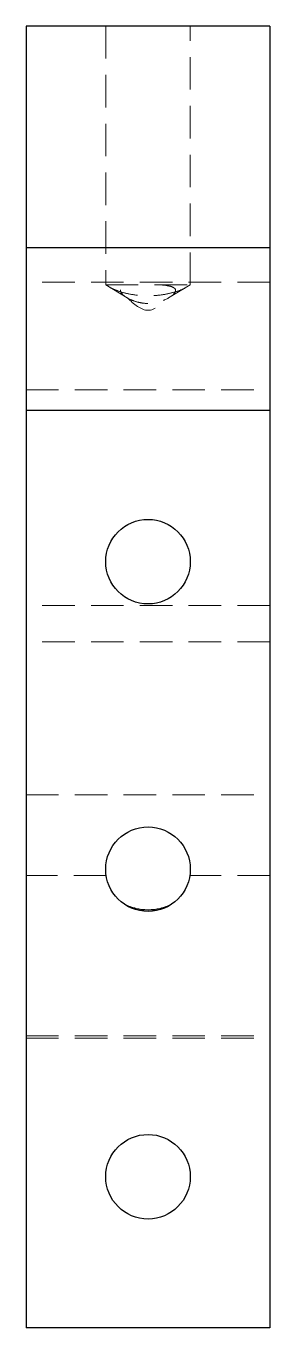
# Model space of a CAD drawing. Header units: millimetres. Extents: x 5.5 to 15, y -50.8 to 0.
import ezdxf

# ---------------------------------------------------------------- set-up
doc = ezdxf.new("R2010")
doc.units = ezdxf.units.MM
doc.linetypes.add('HIDDEN', pattern=[1.905, 1.27, -0.635])

msp = doc.modelspace()

# ---------------------------------------------------------------- linework, layer by layer
at = {"color": 7, "linetype": 'Continuous', "lineweight": 25}
for p, q in [((5.475, 0), (5.475, -50.8)), ((15, 0), (5.475, 0)), ((15, 0), (15, -50.8)), ((15, -8.65), (5.475, -8.65)), ((15, -15), (5.475, -15)), ((15, -50.8), (5.475, -50.8))]:
    msp.add_line(p, q, dxfattribs=at)
at = {"color": 7, "linetype": 'HIDDEN', "lineweight": 18}
for p, q in [((8.588, 0), (8.588, -10.1)), ((11.887, -10.1), (11.887, 0)), ((15, -10), (5.475, -10)), ((8.588, -10.1), (11.887, -10.1)), ((8.588, -10.1), (9.421, -10.601)), ((11.044, -10.607), (11.887, -10.1)), ((5.475, -14.196), (15, -14.196)), ((15, -22.611), (5.475, -22.611)), ((15, -24.031), (5.475, -24.031)), ((5.475, -30.004), (15, -30.004)), ((8.606, -33.145), (5.475, -33.145)), ((15, -33.145), (11.869, -33.145)), ((5.475, -39.406), (15, -39.406)), ((5.475, -39.495), (15, -39.495))]:
    msp.add_line(p, q, dxfattribs=at)
at = {"color": 7, "linetype": 'Continuous', "lineweight": 25}
for centre in [(10.238, -20.9), (10.238, -32.9), (10.238, -44.9)]:
    msp.add_circle(centre, 1.65, dxfattribs=at)
at = {"color": 7, "linetype": 'HIDDEN', "lineweight": 18}
for points, knots in [([(8.656, -10.1), (8.658, -10.109), (8.667, -10.141), (8.763, -10.214), (9.009, -10.325), (9.4, -10.442), (9.912, -10.526), (10.462, -10.532), (10.971, -10.464), (11.393, -10.35), (11.655, -10.251), (11.707, -10.207), (11.71, -10.204)], [0, 0, 0, 0, 0.032835, 0.125038, 0.228978, 0.351111, 0.485593, 0.613325, 0.731676, 0.856183, 0.990661, 1, 1, 1, 1]), ([(10.757, -10.1), (10.866, -10.109), (10.966, -10.123), (11.134, -10.16), (11.201, -10.183), (11.291, -10.241), (11.313, -10.276), (11.317, -10.351), (11.297, -10.392), (11.193, -10.519), (11.061, -10.61), (10.799, -10.725), (10.7, -10.759), (10.48, -10.81), (10.358, -10.826), (10.116, -10.826), (9.995, -10.81), (9.774, -10.759), (9.674, -10.724), (9.414, -10.61), (9.282, -10.519), (9.177, -10.392), (9.159, -10.351), (9.162, -10.276), (9.184, -10.242), (9.274, -10.184), (9.341, -10.16), (9.508, -10.123), (9.609, -10.109), (9.718, -10.1)], [0, 0, 0, 0, 0.0625, 0.0625, 0.125, 0.125, 0.1875, 0.1875, 0.25, 0.25, 0.375, 0.375, 0.4375, 0.4375, 0.5, 0.5, 0.5625, 0.5625, 0.625, 0.625, 0.75, 0.75, 0.8125, 0.8125, 0.875, 0.875, 0.9375, 0.9375, 1, 1, 1, 1]), ([(9.421, -10.601), (9.693, -10.847), (10.234, -11.335), (10.775, -10.849), (11.044, -10.607)], [0, 0, 0, 0, 0.503042, 1, 1, 1, 1])]:
    msp.add_open_spline(points, degree=3, knots=knots, dxfattribs=at)
at = {"color": 7, "linetype": 'Continuous', "lineweight": 25}
msp.add_open_spline([(9.314, -34.267), (9.457, -34.338), (9.609, -34.392), (9.919, -34.462), (10.08, -34.48), (10.398, -34.48), (10.557, -34.462), (10.87, -34.391), (11.019, -34.338), (11.161, -34.267)], degree=3, knots=[0, 0, 0, 0, 0.25, 0.25, 0.5, 0.5, 0.75, 0.75, 1, 1, 1, 1], dxfattribs=at)

doc.saveas('drawing.dxf')
